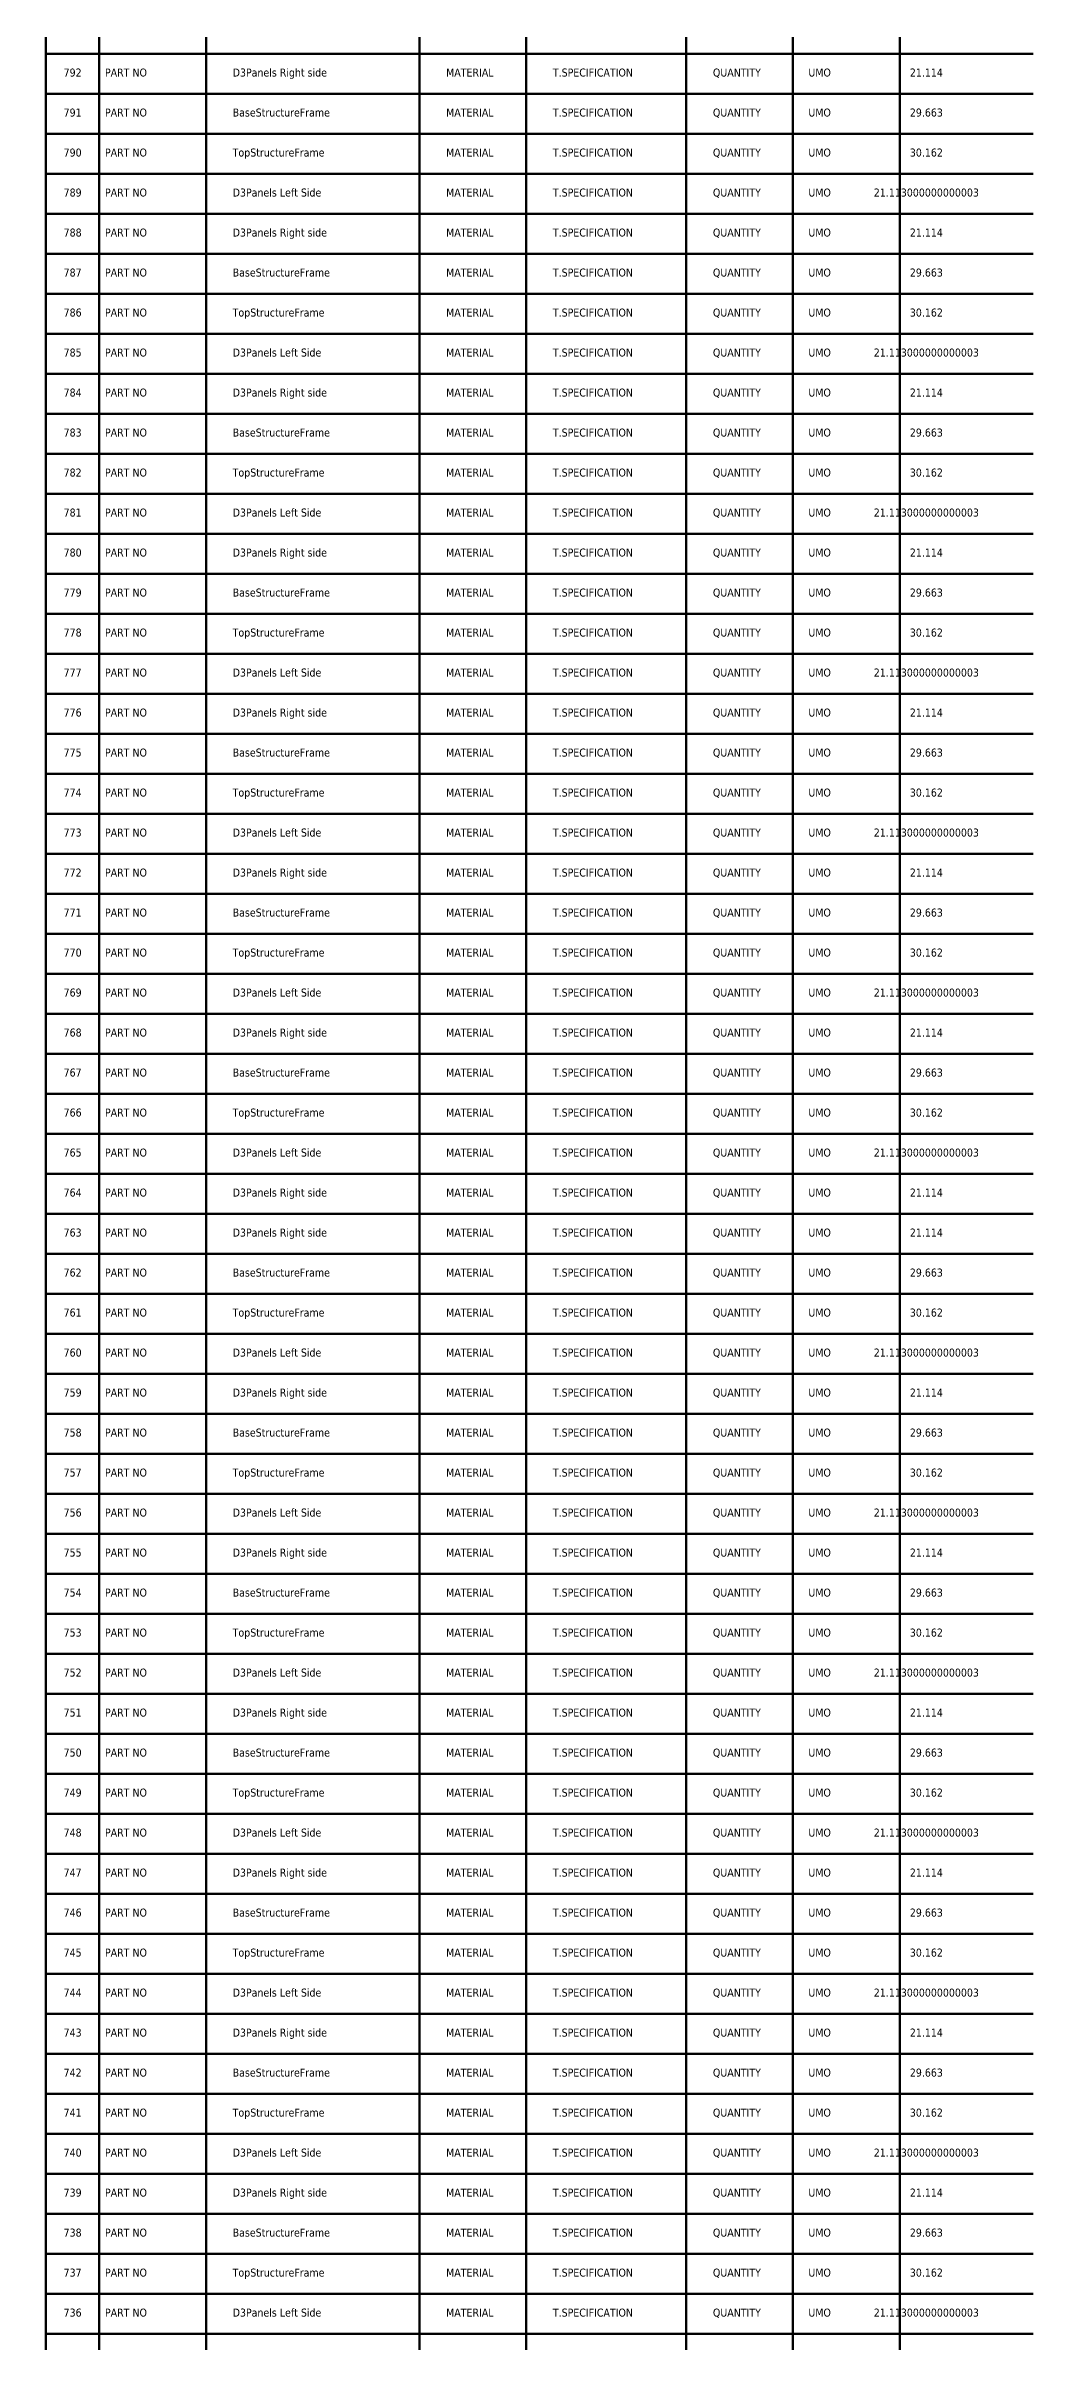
# Model space of a CAD drawing. Header units: metres. Extents: x 849 to 1219, y 30 to 13780.
# Drawn here: x 849 to 1219, y 11197 to 12058 of the extents above; entities that cross this region are included whole.
import ezdxf
from ezdxf.enums import TextEntityAlignment as Align

# ---------------------------------------------------------------- set-up
doc = ezdxf.new("R2010")
doc.units = ezdxf.units.M
doc.layers.add('Default', color=7, linetype='Continuous', lineweight=50, true_color=0x000000)
doc.styles.add('Default', font='tahoma.ttf')

msp = doc.modelspace()

# ---------------------------------------------------------------- linework, layer by layer
at = {"layer": 'Default'}
for p, q in [((849, 160), (849, 13780)), ((869, 13780), (869, 160)), ((909, 13780), (909, 160)), ((989, 13780), (989, 160)), ((1029, 13780), (1029, 160)), ((1089, 13780), (1089, 160)), ((1129, 13780), (1129, 160)), ((1169, 13780), (1169, 160)), ((849, 12055), (1219, 12055)), ((849, 12040), (1219, 12040)), ((849, 12025), (1219, 12025)), ((849, 12010), (1219, 12010)), ((849, 11995), (1219, 11995)), ((849, 11980), (1219, 11980)), ((849, 11965), (1219, 11965)), ((849, 11950), (1219, 11950)), ((849, 11935), (1219, 11935)), ((849, 11920), (1219, 11920)), ((849, 11905), (1219, 11905)), ((849, 11890), (1219, 11890)), ((849, 11875), (1219, 11875)), ((849, 11860), (1219, 11860)), ((849, 11845), (1219, 11845)), ((849, 11830), (1219, 11830)), ((849, 11815), (1219, 11815)), ((849, 11800), (1219, 11800)), ((849, 11785), (1219, 11785)), ((849, 11770), (1219, 11770)), ((849, 11755), (1219, 11755)), ((849, 11740), (1219, 11740)), ((849, 11725), (1219, 11725)), ((849, 11710), (1219, 11710)), ((849, 11695), (1219, 11695)), ((849, 11680), (1219, 11680)), ((849, 11665), (1219, 11665)), ((849, 11650), (1219, 11650)), ((849, 11635), (1219, 11635)), ((849, 11620), (1219, 11620)), ((849, 11605), (1219, 11605)), ((849, 11590), (1219, 11590)), ((849, 11575), (1219, 11575)), ((849, 11560), (1219, 11560)), ((849, 11545), (1219, 11545)), ((849, 11530), (1219, 11530)), ((849, 11515), (1219, 11515)), ((849, 11500), (1219, 11500)), ((849, 11485), (1219, 11485)), ((849, 11470), (1219, 11470)), ((849, 11455), (1219, 11455)), ((849, 11440), (1219, 11440)), ((849, 11425), (1219, 11425)), ((849, 11410), (1219, 11410)), ((849, 11395), (1219, 11395)), ((849, 11380), (1219, 11380)), ((849, 11365), (1219, 11365)), ((849, 11350), (1219, 11350)), ((849, 11335), (1219, 11335)), ((849, 11320), (1219, 11320)), ((849, 11305), (1219, 11305)), ((849, 11290), (1219, 11290)), ((849, 11275), (1219, 11275)), ((849, 11260), (1219, 11260)), ((849, 11245), (1219, 11245)), ((849, 11230), (1219, 11230)), ((849, 11215), (1219, 11215)), ((849, 11200), (1219, 11200))]:
    msp.add_line(p, q, dxfattribs=at)

# ---------------------------------------------------------------- texts
at = {"layer": 'Default', "style": 'Default'}
for s, p in [('792', (859, 12048)), ('PART NO', (879, 12048)), ('UMO', (1139, 12048)), ('21.114', (1179, 12048)), ('791', (859, 12033)), ('PART NO', (879, 12033)), ('UMO', (1139, 12033)), ('29.663', (1179, 12033)), ('790', (859, 12018)), ('PART NO', (879, 12018)), ('UMO', (1139, 12018)), ('30.162', (1179, 12018)), ('789', (859, 12003)), ('PART NO', (879, 12003)), ('UMO', (1139, 12003)), ('21.113000000000003', (1179, 12003)), ('788', (859, 11988)), ('PART NO', (879, 11988)), ('UMO', (1139, 11988)), ('21.114', (1179, 11988)), ('787', (859, 11973)), ('PART NO', (879, 11973)), ('UMO', (1139, 11973)), ('29.663', (1179, 11973)), ('786', (859, 11958)), ('PART NO', (879, 11958)), ('UMO', (1139, 11958)), ('30.162', (1179, 11958)), ('785', (859, 11943)), ('PART NO', (879, 11943)), ('UMO', (1139, 11943)), ('21.113000000000003', (1179, 11943)), ('784', (859, 11928)), ('PART NO', (879, 11928)), ('UMO', (1139, 11928)), ('21.114', (1179, 11928)), ('783', (859, 11913)), ('PART NO', (879, 11913)), ('UMO', (1139, 11913)), ('29.663', (1179, 11913)), ('782', (859, 11898)), ('PART NO', (879, 11898)), ('UMO', (1139, 11898)), ('30.162', (1179, 11898)), ('781', (859, 11883)), ('PART NO', (879, 11883)), ('UMO', (1139, 11883)), ('21.113000000000003', (1179, 11883)), ('780', (859, 11868)), ('PART NO', (879, 11868)), ('UMO', (1139, 11868)), ('21.114', (1179, 11868)), ('779', (859, 11853)), ('PART NO', (879, 11853)), ('UMO', (1139, 11853)), ('29.663', (1179, 11853)), ('778', (859, 11838)), ('PART NO', (879, 11838)), ('UMO', (1139, 11838)), ('30.162', (1179, 11838)), ('777', (859, 11823)), ('PART NO', (879, 11823)), ('UMO', (1139, 11823)), ('21.113000000000003', (1179, 11823)), ('776', (859, 11808)), ('PART NO', (879, 11808)), ('UMO', (1139, 11808)), ('21.114', (1179, 11808)), ('775', (859, 11793)), ('PART NO', (879, 11793)), ('UMO', (1139, 11793)), ('29.663', (1179, 11793)), ('774', (859, 11778)), ('PART NO', (879, 11778)), ('UMO', (1139, 11778)), ('30.162', (1179, 11778)), ('773', (859, 11763)), ('PART NO', (879, 11763)), ('UMO', (1139, 11763)), ('21.113000000000003', (1179, 11763)), ('772', (859, 11748)), ('PART NO', (879, 11748)), ('UMO', (1139, 11748)), ('21.114', (1179, 11748)), ('771', (859, 11733)), ('PART NO', (879, 11733)), ('UMO', (1139, 11733)), ('29.663', (1179, 11733)), ('770', (859, 11718)), ('PART NO', (879, 11718)), ('UMO', (1139, 11718)), ('30.162', (1179, 11718)), ('769', (859, 11703)), ('PART NO', (879, 11703)), ('UMO', (1139, 11703)), ('21.113000000000003', (1179, 11703)), ('768', (859, 11688)), ('PART NO', (879, 11688)), ('UMO', (1139, 11688)), ('21.114', (1179, 11688)), ('767', (859, 11673)), ('PART NO', (879, 11673)), ('UMO', (1139, 11673)), ('29.663', (1179, 11673)), ('766', (859, 11658)), ('PART NO', (879, 11658)), ('UMO', (1139, 11658)), ('30.162', (1179, 11658)), ('765', (859, 11643)), ('PART NO', (879, 11643)), ('UMO', (1139, 11643)), ('21.113000000000003', (1179, 11643)), ('764', (859, 11628)), ('PART NO', (879, 11628)), ('UMO', (1139, 11628)), ('21.114', (1179, 11628)), ('763', (859, 11613)), ('PART NO', (879, 11613)), ('UMO', (1139, 11613)), ('21.114', (1179, 11613)), ('762', (859, 11598)), ('PART NO', (879, 11598)), ('UMO', (1139, 11598)), ('29.663', (1179, 11598)), ('761', (859, 11583)), ('PART NO', (879, 11583)), ('UMO', (1139, 11583)), ('30.162', (1179, 11583)), ('760', (859, 11568)), ('PART NO', (879, 11568)), ('UMO', (1139, 11568)), ('21.113000000000003', (1179, 11568)), ('759', (859, 11553)), ('PART NO', (879, 11553)), ('UMO', (1139, 11553)), ('21.114', (1179, 11553)), ('758', (859, 11538)), ('PART NO', (879, 11538)), ('UMO', (1139, 11538)), ('29.663', (1179, 11538)), ('757', (859, 11523)), ('PART NO', (879, 11523)), ('UMO', (1139, 11523)), ('30.162', (1179, 11523)), ('756', (859, 11508)), ('PART NO', (879, 11508)), ('UMO', (1139, 11508)), ('21.113000000000003', (1179, 11508)), ('755', (859, 11493)), ('PART NO', (879, 11493)), ('UMO', (1139, 11493)), ('21.114', (1179, 11493)), ('754', (859, 11478)), ('PART NO', (879, 11478)), ('UMO', (1139, 11478)), ('29.663', (1179, 11478)), ('753', (859, 11463)), ('PART NO', (879, 11463)), ('UMO', (1139, 11463)), ('30.162', (1179, 11463)), ('752', (859, 11448)), ('PART NO', (879, 11448)), ('UMO', (1139, 11448)), ('21.113000000000003', (1179, 11448)), ('751', (859, 11433)), ('PART NO', (879, 11433)), ('UMO', (1139, 11433)), ('21.114', (1179, 11433)), ('750', (859, 11418)), ('PART NO', (879, 11418)), ('UMO', (1139, 11418)), ('29.663', (1179, 11418)), ('749', (859, 11403)), ('PART NO', (879, 11403)), ('UMO', (1139, 11403)), ('30.162', (1179, 11403)), ('748', (859, 11388)), ('PART NO', (879, 11388)), ('UMO', (1139, 11388)), ('21.113000000000003', (1179, 11388)), ('747', (859, 11373)), ('PART NO', (879, 11373)), ('UMO', (1139, 11373)), ('21.114', (1179, 11373)), ('746', (859, 11358)), ('PART NO', (879, 11358)), ('UMO', (1139, 11358)), ('29.663', (1179, 11358)), ('745', (859, 11343)), ('PART NO', (879, 11343)), ('UMO', (1139, 11343)), ('30.162', (1179, 11343)), ('744', (859, 11328)), ('PART NO', (879, 11328)), ('UMO', (1139, 11328)), ('21.113000000000003', (1179, 11328)), ('743', (859, 11313)), ('PART NO', (879, 11313)), ('UMO', (1139, 11313)), ('21.114', (1179, 11313)), ('742', (859, 11298)), ('PART NO', (879, 11298)), ('UMO', (1139, 11298)), ('29.663', (1179, 11298)), ('741', (859, 11283)), ('PART NO', (879, 11283)), ('UMO', (1139, 11283)), ('30.162', (1179, 11283)), ('740', (859, 11268)), ('PART NO', (879, 11268)), ('UMO', (1139, 11268)), ('21.113000000000003', (1179, 11268)), ('739', (859, 11253)), ('PART NO', (879, 11253)), ('UMO', (1139, 11253)), ('21.114', (1179, 11253)), ('738', (859, 11238)), ('PART NO', (879, 11238)), ('UMO', (1139, 11238)), ('29.663', (1179, 11238)), ('737', (859, 11223)), ('PART NO', (879, 11223)), ('UMO', (1139, 11223)), ('30.162', (1179, 11223)), ('736', (859, 11208)), ('PART NO', (879, 11208)), ('UMO', (1139, 11208)), ('21.113000000000003', (1179, 11208))]:
    msp.add_text(s, height=3, dxfattribs=at).set_placement(p, align=Align.MIDDLE_CENTER)
for s, p in [('D3Panels Right side', (919, 12048)), ('MATERIAL', (999, 12048)), ('T.SPECIFICATION', (1039, 12048)), ('QUANTITY', (1099, 12048)), ('BaseStructureFrame', (919, 12033)), ('MATERIAL', (999, 12033)), ('T.SPECIFICATION', (1039, 12033)), ('QUANTITY', (1099, 12033)), ('TopStructureFrame', (919, 12018)), ('MATERIAL', (999, 12018)), ('T.SPECIFICATION', (1039, 12018)), ('QUANTITY', (1099, 12018)), ('D3Panels Left Side', (919, 12003)), ('MATERIAL', (999, 12003)), ('T.SPECIFICATION', (1039, 12003)), ('QUANTITY', (1099, 12003)), ('D3Panels Right side', (919, 11988)), ('MATERIAL', (999, 11988)), ('T.SPECIFICATION', (1039, 11988)), ('QUANTITY', (1099, 11988)), ('BaseStructureFrame', (919, 11973)), ('MATERIAL', (999, 11973)), ('T.SPECIFICATION', (1039, 11973)), ('QUANTITY', (1099, 11973)), ('TopStructureFrame', (919, 11958)), ('MATERIAL', (999, 11958)), ('T.SPECIFICATION', (1039, 11958)), ('QUANTITY', (1099, 11958)), ('D3Panels Left Side', (919, 11943)), ('MATERIAL', (999, 11943)), ('T.SPECIFICATION', (1039, 11943)), ('QUANTITY', (1099, 11943)), ('D3Panels Right side', (919, 11928)), ('MATERIAL', (999, 11928)), ('T.SPECIFICATION', (1039, 11928)), ('QUANTITY', (1099, 11928)), ('BaseStructureFrame', (919, 11913)), ('MATERIAL', (999, 11913)), ('T.SPECIFICATION', (1039, 11913)), ('QUANTITY', (1099, 11913)), ('TopStructureFrame', (919, 11898)), ('MATERIAL', (999, 11898)), ('T.SPECIFICATION', (1039, 11898)), ('QUANTITY', (1099, 11898)), ('D3Panels Left Side', (919, 11883)), ('MATERIAL', (999, 11883)), ('T.SPECIFICATION', (1039, 11883)), ('QUANTITY', (1099, 11883)), ('D3Panels Right side', (919, 11868)), ('MATERIAL', (999, 11868)), ('T.SPECIFICATION', (1039, 11868)), ('QUANTITY', (1099, 11868)), ('BaseStructureFrame', (919, 11853)), ('MATERIAL', (999, 11853)), ('T.SPECIFICATION', (1039, 11853)), ('QUANTITY', (1099, 11853)), ('TopStructureFrame', (919, 11838)), ('MATERIAL', (999, 11838)), ('T.SPECIFICATION', (1039, 11838)), ('QUANTITY', (1099, 11838)), ('D3Panels Left Side', (919, 11823)), ('MATERIAL', (999, 11823)), ('T.SPECIFICATION', (1039, 11823)), ('QUANTITY', (1099, 11823)), ('D3Panels Right side', (919, 11808)), ('MATERIAL', (999, 11808)), ('T.SPECIFICATION', (1039, 11808)), ('QUANTITY', (1099, 11808)), ('BaseStructureFrame', (919, 11793)), ('MATERIAL', (999, 11793)), ('T.SPECIFICATION', (1039, 11793)), ('QUANTITY', (1099, 11793)), ('TopStructureFrame', (919, 11778)), ('MATERIAL', (999, 11778)), ('T.SPECIFICATION', (1039, 11778)), ('QUANTITY', (1099, 11778)), ('D3Panels Left Side', (919, 11763)), ('MATERIAL', (999, 11763)), ('T.SPECIFICATION', (1039, 11763)), ('QUANTITY', (1099, 11763)), ('D3Panels Right side', (919, 11748)), ('MATERIAL', (999, 11748)), ('T.SPECIFICATION', (1039, 11748)), ('QUANTITY', (1099, 11748)), ('BaseStructureFrame', (919, 11733)), ('MATERIAL', (999, 11733)), ('T.SPECIFICATION', (1039, 11733)), ('QUANTITY', (1099, 11733)), ('TopStructureFrame', (919, 11718)), ('MATERIAL', (999, 11718)), ('T.SPECIFICATION', (1039, 11718)), ('QUANTITY', (1099, 11718)), ('D3Panels Left Side', (919, 11703)), ('MATERIAL', (999, 11703)), ('T.SPECIFICATION', (1039, 11703)), ('QUANTITY', (1099, 11703)), ('D3Panels Right side', (919, 11688)), ('MATERIAL', (999, 11688)), ('T.SPECIFICATION', (1039, 11688)), ('QUANTITY', (1099, 11688)), ('BaseStructureFrame', (919, 11673)), ('MATERIAL', (999, 11673)), ('T.SPECIFICATION', (1039, 11673)), ('QUANTITY', (1099, 11673)), ('TopStructureFrame', (919, 11658)), ('MATERIAL', (999, 11658)), ('T.SPECIFICATION', (1039, 11658)), ('QUANTITY', (1099, 11658)), ('D3Panels Left Side', (919, 11643)), ('MATERIAL', (999, 11643)), ('T.SPECIFICATION', (1039, 11643)), ('QUANTITY', (1099, 11643)), ('D3Panels Right side', (919, 11628)), ('MATERIAL', (999, 11628)), ('T.SPECIFICATION', (1039, 11628)), ('QUANTITY', (1099, 11628)), ('D3Panels Right side', (919, 11613)), ('MATERIAL', (999, 11613)), ('T.SPECIFICATION', (1039, 11613)), ('QUANTITY', (1099, 11613)), ('BaseStructureFrame', (919, 11598)), ('MATERIAL', (999, 11598)), ('T.SPECIFICATION', (1039, 11598)), ('QUANTITY', (1099, 11598)), ('TopStructureFrame', (919, 11583)), ('MATERIAL', (999, 11583)), ('T.SPECIFICATION', (1039, 11583)), ('QUANTITY', (1099, 11583)), ('D3Panels Left Side', (919, 11568)), ('MATERIAL', (999, 11568)), ('T.SPECIFICATION', (1039, 11568)), ('QUANTITY', (1099, 11568)), ('D3Panels Right side', (919, 11553)), ('MATERIAL', (999, 11553)), ('T.SPECIFICATION', (1039, 11553)), ('QUANTITY', (1099, 11553)), ('BaseStructureFrame', (919, 11538)), ('MATERIAL', (999, 11538)), ('T.SPECIFICATION', (1039, 11538)), ('QUANTITY', (1099, 11538)), ('TopStructureFrame', (919, 11523)), ('MATERIAL', (999, 11523)), ('T.SPECIFICATION', (1039, 11523)), ('QUANTITY', (1099, 11523)), ('D3Panels Left Side', (919, 11508)), ('MATERIAL', (999, 11508)), ('T.SPECIFICATION', (1039, 11508)), ('QUANTITY', (1099, 11508)), ('D3Panels Right side', (919, 11493)), ('MATERIAL', (999, 11493)), ('T.SPECIFICATION', (1039, 11493)), ('QUANTITY', (1099, 11493)), ('BaseStructureFrame', (919, 11478)), ('MATERIAL', (999, 11478)), ('T.SPECIFICATION', (1039, 11478)), ('QUANTITY', (1099, 11478)), ('TopStructureFrame', (919, 11463)), ('MATERIAL', (999, 11463)), ('T.SPECIFICATION', (1039, 11463)), ('QUANTITY', (1099, 11463)), ('D3Panels Left Side', (919, 11448)), ('MATERIAL', (999, 11448)), ('T.SPECIFICATION', (1039, 11448)), ('QUANTITY', (1099, 11448)), ('D3Panels Right side', (919, 11433)), ('MATERIAL', (999, 11433)), ('T.SPECIFICATION', (1039, 11433)), ('QUANTITY', (1099, 11433)), ('BaseStructureFrame', (919, 11418)), ('MATERIAL', (999, 11418)), ('T.SPECIFICATION', (1039, 11418)), ('QUANTITY', (1099, 11418)), ('TopStructureFrame', (919, 11403)), ('MATERIAL', (999, 11403)), ('T.SPECIFICATION', (1039, 11403)), ('QUANTITY', (1099, 11403)), ('D3Panels Left Side', (919, 11388)), ('MATERIAL', (999, 11388)), ('T.SPECIFICATION', (1039, 11388)), ('QUANTITY', (1099, 11388)), ('D3Panels Right side', (919, 11373)), ('MATERIAL', (999, 11373)), ('T.SPECIFICATION', (1039, 11373)), ('QUANTITY', (1099, 11373)), ('BaseStructureFrame', (919, 11358)), ('MATERIAL', (999, 11358)), ('T.SPECIFICATION', (1039, 11358)), ('QUANTITY', (1099, 11358)), ('TopStructureFrame', (919, 11343)), ('MATERIAL', (999, 11343)), ('T.SPECIFICATION', (1039, 11343)), ('QUANTITY', (1099, 11343)), ('D3Panels Left Side', (919, 11328)), ('MATERIAL', (999, 11328)), ('T.SPECIFICATION', (1039, 11328)), ('QUANTITY', (1099, 11328)), ('D3Panels Right side', (919, 11313)), ('MATERIAL', (999, 11313)), ('T.SPECIFICATION', (1039, 11313)), ('QUANTITY', (1099, 11313)), ('BaseStructureFrame', (919, 11298)), ('MATERIAL', (999, 11298)), ('T.SPECIFICATION', (1039, 11298)), ('QUANTITY', (1099, 11298)), ('TopStructureFrame', (919, 11283)), ('MATERIAL', (999, 11283)), ('T.SPECIFICATION', (1039, 11283)), ('QUANTITY', (1099, 11283)), ('D3Panels Left Side', (919, 11268)), ('MATERIAL', (999, 11268)), ('T.SPECIFICATION', (1039, 11268)), ('QUANTITY', (1099, 11268)), ('D3Panels Right side', (919, 11253)), ('MATERIAL', (999, 11253)), ('T.SPECIFICATION', (1039, 11253)), ('QUANTITY', (1099, 11253)), ('BaseStructureFrame', (919, 11238)), ('MATERIAL', (999, 11238)), ('T.SPECIFICATION', (1039, 11238)), ('QUANTITY', (1099, 11238)), ('TopStructureFrame', (919, 11223)), ('MATERIAL', (999, 11223)), ('T.SPECIFICATION', (1039, 11223)), ('QUANTITY', (1099, 11223)), ('D3Panels Left Side', (919, 11208)), ('MATERIAL', (999, 11208)), ('T.SPECIFICATION', (1039, 11208)), ('QUANTITY', (1099, 11208))]:
    msp.add_text(s, height=3, dxfattribs=at).set_placement(p, align=Align.MIDDLE_LEFT)

doc.saveas('drawing.dxf')
